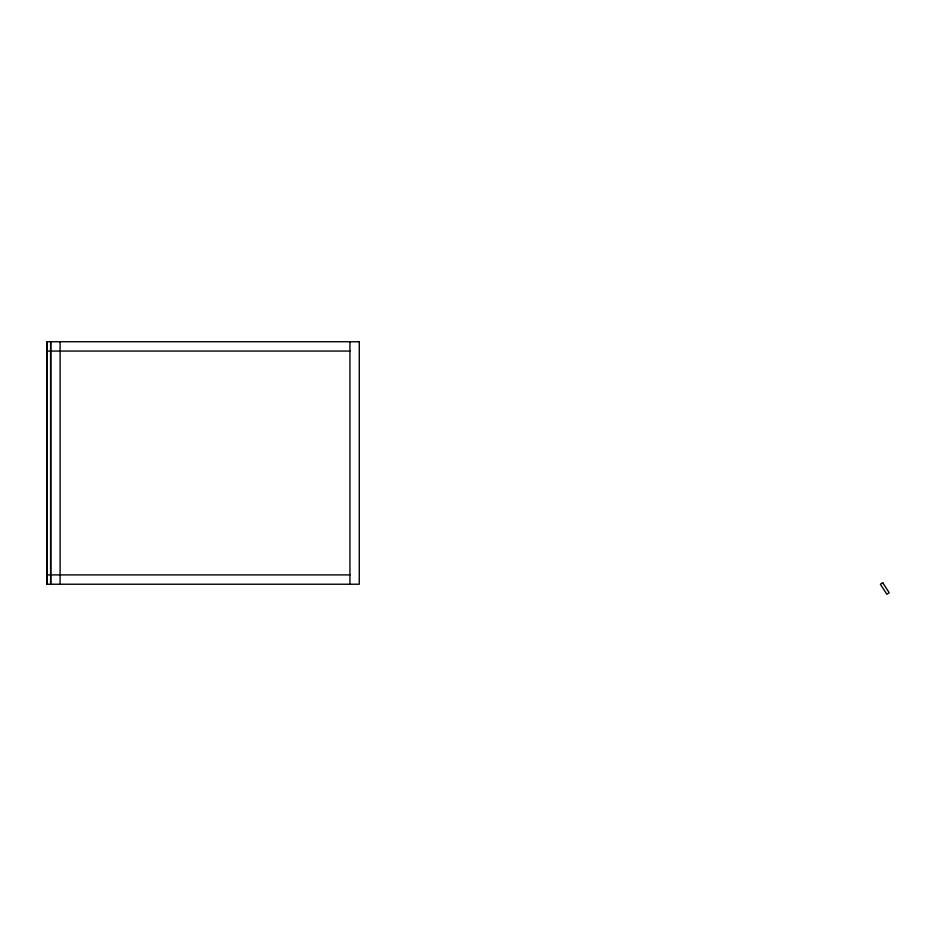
<?xml version="1.0" encoding="UTF-8"?>
<svg xmlns="http://www.w3.org/2000/svg" width="936" height="936" viewBox="0 0 936 936"><rect width="100%" height="100%" fill="white"/><g stroke="black" fill="none" stroke-linecap="round" stroke-linejoin="round"><path stroke-width="1.4" d="M46.8 351.058L349.935 351.058M46.8 574.903L349.935 574.903M349.935 341.734L349.935 584.228M60.103 341.734L60.103 584.228M50.766 341.734L50.766 584.228M50.614 341.734L50.614 584.228M46.964 341.734L46.964 584.228M882.73 582.718L880.378 584.228L886.848 594.266L889.2 592.757L882.73 582.718M359.26 341.734L46.8 341.734L46.8 584.228L359.26 584.228L359.26 341.734"/></g></svg>
